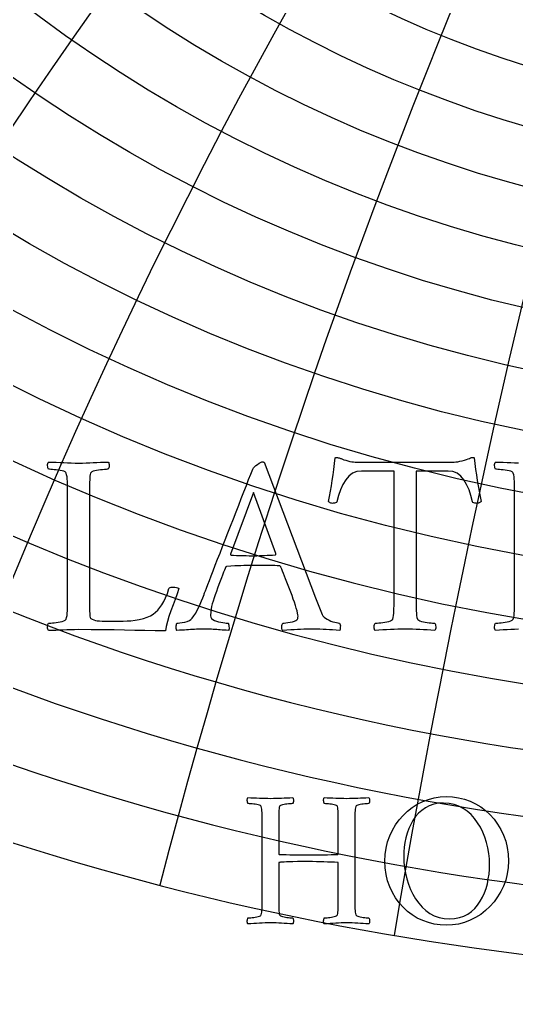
# Model space of a CAD drawing. Header units: millimetres. Extents: x -96 to 96, y -96 to 98.
# Drawn here: x -24.03 to -9.79, y -30.65 to -2.1 of the extents above; entities that cross this region are included whole.
import ezdxf

# ---------------------------------------------------------------- set-up
doc = ezdxf.new("R2010")
doc.units = ezdxf.units.MM
for name, color, linetype in [('CUT_OUTER', 1, 'Continuous'), ('ENGRAVE', 7, 'Continuous'), ('ENGRAVE_FINE', 8, 'Continuous'), ('TEXT', 5, 'Continuous')]:
    doc.layers.add(name, color=color, linetype=linetype)

msp = doc.modelspace()

# ---------------------------------------------------------------- linework, layer by layer
at = {"layer": 'CUT_OUTER'}
msp.add_arc((-0.0002, -0.0002), 95.9249, 159.960768, 87.804282, dxfattribs=at)
at = {"layer": 'ENGRAVE'}
for centre, radius in [((0, 0), 94.5), ((0, 30.4812), 41.946), ((0, 0), 61.8587), ((0, 26.228), 29.4698), ((0, 0), 40.492)]:
    msp.add_circle(centre, radius, dxfattribs=at)
for centre, radius, start, end in [((0, 37.5775), 57.6766, 104.762326, 75.237674), ((0, 50.0922), 79.5973, 179.387133, 0.612867)]:
    msp.add_arc(centre, radius, start, end, dxfattribs=at)
at = {"layer": 'ENGRAVE_FINE'}
for centre, radius in [((0, 35.8408), 54.1642), ((0, 34.2831), 50.8581), ((0, 32.8824), 47.7334), ((0, 31.6203), 44.7688), ((0, 29.4518), 39.2493), ((0, 28.5208), 36.6647), ((0, 27.6785), 34.1802), ((0, 26.9167), 31.785)]:
    msp.add_circle(centre, radius, dxfattribs=at)
for centre, radius, start, end in [((-557.4555, -76.3891), 566.0552, 4.779127, 17.401802), ((-557.4555, -76.3891), 566.0552, 4.779127, 17.401802), ((-270.0618, -76.3891), 287.3937, 9.614941, 34.898449), ((-270.0618, -76.3891), 287.3937, 9.614941, 34.898449), ((270.0618, -76.3891), 287.3937, 145.101551, 170.385059), ((270.0618, -76.3891), 287.3937, 145.101551, 170.385059), ((0, 39.5195), 61.4248, 132.219432, 47.780568), ((-170.251, -76.3891), 196.5889, 14.56643, 52.566013), ((-170.251, -76.3891), 196.5889, 14.56643, 52.566013), ((170.251, -76.3891), 196.5889, 127.433987, 165.43357), ((170.251, -76.3891), 196.5889, 127.433987, 165.43357), ((0, 41.6985), 65.4439, 147.797087, 32.202913), ((0, 44.1534), 69.7761, 159.954591, 20.045409), ((-117.1428, -76.3891), 152.919, 19.697338, 70.43411), ((-117.1428, -76.3891), 152.919, 19.697338, 70.43411), ((117.1428, -76.3891), 152.919, 109.56589, 160.302662), ((117.1428, -76.3891), 152.919, 109.56589, 160.302662), ((0, 46.9316), 74.4729, 170.269458, 9.730542), ((-82.4788, -76.3891), 128.3143, 25.078922, 88.440652), ((-82.4788, -76.3891), 128.3143, 25.078922, 88.440652), ((82.4788, -76.3891), 128.3143, 91.559348, 154.921078), ((82.4788, -76.3891), 128.3143, 91.559348, 154.921078), ((-56.7503, -76.3891), 113.5006, 30.79319, 100.876652), ((-56.7503, -76.3891), 113.5006, 30.79319, 100.876652), ((56.7503, -76.3891), 113.5006, 79.123348, 149.20681), ((56.7503, -76.3891), 113.5006, 79.123348, 149.20681), ((-35.7763, -76.3891), 104.6028, 36.936769, 111.475271), ((-35.7763, -76.3891), 104.6028, 36.936769, 111.475271), ((35.7763, -76.3891), 104.6028, 68.524729, 143.063231), ((35.7763, -76.3891), 104.6028, 68.524729, 143.063231), ((-17.332, -76.3891), 99.8108, 43.625537, 120.768969), ((-17.332, -76.3891), 99.8108, 43.625537, 120.768969), ((17.332, -76.3891), 99.8108, 59.231031, 136.374463), ((17.332, -76.3891), 99.8108, 59.231031, 136.374463), ((0, 83.1586), 125.6729, 221.240592, 318.759408)]:
    msp.add_arc(centre, radius, start, end, dxfattribs=at)
at = {"layer": 'TEXT'}
for points in [[(-22.0344, -18.7654), (-22.0344, -18.7738), (-22.0344, -18.784), (-22.0344, -18.7961), (-22.0344, -18.8101), (-22.0344, -18.8462), (-22.0344, -18.8874), (-22.0344, -18.9337), (-22.0344, -18.9852), (-22.034, -19.0381), (-22.0326, -19.0886), (-22.0302, -19.1368), (-22.027, -19.1827), (-22.0223, -19.2227), (-22.0158, -19.2535), (-22.0074, -19.2749), (-21.9972, -19.287), (-21.9578, -19.3105), (-21.9143, -19.3289), (-21.8665, -19.3422), (-21.8146, -19.3503), (-21.7529, -19.3552), (-21.6758, -19.3587), (-21.5834, -19.3608), (-21.4755, -19.3615), (-21.0657, -19.3615), (-20.9588, -19.3585), (-20.8468, -19.3494), (-20.7297, -19.3343), (-20.6074, -19.3131), (-20.4889, -19.2854), (-20.383, -19.2507), (-20.2896, -19.209), (-20.2088, -19.1603), (-20.1429, -19.1072), (-20.0793, -19.0448), (-20.0181, -18.9731), (-19.9591, -18.8921), (-19.903, -18.7989), (-19.8502, -18.6909), (-19.8006, -18.5679), (-19.7542, -18.4301), (-19.7421, -18.4105), (-19.7207, -18.3965), (-19.69, -18.3882), (-19.6499, -18.3854), (-19.5884, -18.3882), (-19.5381, -18.3965), (-19.499, -18.4105), (-19.4711, -18.4301), (-19.5244, -18.5814), (-19.58, -18.7374), (-19.638, -18.8981), (-19.6983, -19.0635), (-19.7545, -19.2251), (-19.7999, -19.3746), (-19.8346, -19.5119), (-19.8585, -19.6372), (-20.1524, -19.6363), (-20.4454, -19.6335), (-20.7374, -19.6288), (-21.0285, -19.6223), (-21.3284, -19.6158), (-21.6469, -19.6111), (-21.9841, -19.6084), (-22.3399, -19.6074), (-22.4634, -19.6081), (-22.5802, -19.6102), (-22.6906, -19.6137), (-22.7945, -19.6186), (-22.896, -19.6235), (-22.9994, -19.627), (-23.1047, -19.6291), (-23.2118, -19.6298), (-23.2246, -19.6121), (-23.2332, -19.5888), (-23.2376, -19.5599), (-23.2379, -19.5255), (-23.2348, -19.491), (-23.2295, -19.4621), (-23.2218, -19.4388), (-23.2118, -19.4211), (-23.1848, -19.4204), (-23.1484, -19.4183), (-23.1028, -19.4148), (-23.0478, -19.41), (-22.9889, -19.4032), (-22.9314, -19.3941), (-22.8753, -19.3827), (-22.8206, -19.369), (-22.7728, -19.3536), (-22.7377, -19.3373), (-22.7151, -19.3201), (-22.7051, -19.3019), (-22.6918, -19.2539), (-22.6818, -19.1994), (-22.675, -19.1384), (-22.6715, -19.0709), (-22.6699, -18.9987), (-22.6687, -18.9237), (-22.668, -18.846), (-22.6678, -18.7654), (-22.6678, -15.6581), (-22.668, -15.5773), (-22.6687, -15.4988), (-22.6699, -15.4226), (-22.6715, -15.3488), (-22.675, -15.2797), (-22.6818, -15.2175), (-22.6918, -15.1623), (-22.7051, -15.1141), (-22.7151, -15.0931), (-22.7377, -15.075), (-22.7728, -15.0596), (-22.8206, -15.047), (-22.8753, -15.0366), (-22.9314, -15.0275), (-22.9889, -15.0198), (-23.0478, -15.0135), (-23.1028, -15.0086), (-23.1484, -15.0051), (-23.1848, -15.003), (-23.2118, -15.0023), (-23.2218, -14.9846), (-23.2295, -14.9613), (-23.2348, -14.9325), (-23.2379, -14.898), (-23.2376, -14.8635), (-23.2332, -14.8347), (-23.2246, -14.8114), (-23.2118, -14.7937), (-23.1005, -14.7976), (-22.9901, -14.8021), (-22.8806, -14.807), (-22.7721, -14.8123), (-22.6645, -14.8172), (-22.5579, -14.8207), (-22.4522, -14.8228), (-22.3474, -14.8235), (-22.24, -14.8228), (-22.1341, -14.8207), (-22.0295, -14.8172), (-21.9264, -14.8123), (-21.8227, -14.807), (-21.7168, -14.8021), (-21.6085, -14.7976), (-21.4979, -14.7937), (-21.4851, -14.8114), (-21.4765, -14.8347), (-21.4721, -14.8635), (-21.4718, -14.898), (-21.4748, -14.9325), (-21.4802, -14.9613), (-21.4879, -14.9846), (-21.4979, -15.0023), (-21.5249, -15.003), (-21.5612, -15.0051), (-21.6069, -15.0086), (-21.6618, -15.0135), (-21.7205, -15.0198), (-21.7773, -15.0275), (-21.8323, -15.0366), (-21.8854, -15.047), (-21.932, -15.0596), (-21.9674, -15.075), (-21.9916, -15.0931), (-22.0046, -15.1141), (-22.0146, -15.1542), (-22.0223, -15.1998), (-22.0277, -15.251), (-22.0307, -15.3078), (-22.0323, -15.3689), (-22.0335, -15.4327), (-22.0342, -15.4993), (-22.0344, -15.5686), (-22.0344, -15.5798), (-22.0344, -15.591), (-22.0344, -15.6022), (-22.0344, -15.6134), (-22.0344, -15.6245), (-22.0344, -15.6357), (-22.0344, -15.6469), (-22.0344, -15.6581)], [(-18.7483, -18.594), (-18.7438, -18.5826), (-18.7306, -18.5484), (-18.7084, -18.4913), (-18.6775, -18.4114), (-18.639, -18.312), (-18.5946, -18.1963), (-18.544, -18.0642), (-18.4875, -17.9159), (-18.4257, -17.755), (-18.3598, -17.5852), (-18.2898, -17.4066), (-18.2155, -17.2192), (-18.1389, -17.0259), (-18.0618, -16.8298), (-17.9842, -16.631), (-17.9062, -16.4293), (-17.8287, -16.2283), (-17.7525, -16.0316), (-17.6778, -15.839), (-17.6044, -15.6506), (-17.5339, -15.4699), (-17.4675, -15.3004), (-17.4053, -15.142), (-17.3474, -14.9949), (-17.328, -14.9641), (-17.2999, -14.9315), (-17.2628, -14.8971), (-17.217, -14.8607), (-17.1697, -14.8281), (-17.1285, -14.8049), (-17.0933, -14.7909), (-17.0642, -14.7862), (-17.0574, -14.7865), (-17.0521, -14.7872), (-17.0481, -14.7883), (-17.0456, -14.79), (-17.043, -14.7921), (-17.039, -14.7946), (-17.0337, -14.7976), (-17.0269, -14.8011), (-15.5441, -18.6909), (-15.4709, -18.8828), (-15.4155, -19.0262), (-15.3778, -19.1212), (-15.3578, -19.1678), (-15.3347, -19.2074), (-15.3028, -19.2442), (-15.2621, -19.2782), (-15.2125, -19.3094), (-15.1584, -19.3371), (-15.1044, -19.3606), (-15.0504, -19.3799), (-14.9964, -19.3951), (-14.9472, -19.4065), (-14.9079, -19.4146), (-14.8783, -19.4195), (-14.8585, -19.4211), (-14.8459, -19.4423), (-14.838, -19.4686), (-14.8348, -19.5001), (-14.8362, -19.5366), (-14.8399, -19.5718), (-14.8436, -19.599), (-14.8473, -19.6184), (-14.8511, -19.6298), (-14.9563, -19.6226), (-15.056, -19.6158), (-15.1501, -19.6095), (-15.2385, -19.6037), (-15.3284, -19.5988), (-15.4267, -19.5953), (-15.5334, -19.5932), (-15.6484, -19.5925), (-15.7697, -19.5932), (-15.8803, -19.5953), (-15.9802, -19.5988), (-16.0694, -19.6037), (-16.1586, -19.6095), (-16.2585, -19.6158), (-16.3691, -19.6226), (-16.4904, -19.6298), (-16.5032, -19.6121), (-16.5118, -19.5888), (-16.5163, -19.5599), (-16.5165, -19.5255), (-16.513, -19.491), (-16.5063, -19.4621), (-16.4962, -19.4388), (-16.483, -19.4211), (-16.4448, -19.4195), (-16.3973, -19.4146), (-16.3405, -19.4065), (-16.2743, -19.3951), (-16.2091, -19.3808), (-16.1551, -19.3643), (-16.1123, -19.3455), (-16.0806, -19.3243), (-16.0675, -19.3066), (-16.0582, -19.2833), (-16.0526, -19.2544), (-16.0508, -19.2199), (-16.0538, -19.1806), (-16.0629, -19.1296), (-16.078, -19.0669), (-16.0992, -18.9927), (-16.1251, -18.91), (-16.1542, -18.8222), (-16.1865, -18.7293), (-16.2222, -18.6313), (-16.2594, -18.5314), (-16.2967, -18.4329), (-16.3339, -18.3358), (-16.3712, -18.2401), (-16.4068, -18.1492), (-16.4392, -18.0668), (-16.4683, -17.9928), (-16.4941, -17.9271), (-16.5153, -17.8733), (-16.5305, -17.8349), (-16.5396, -17.8118), (-16.5426, -17.8041), (-16.5435, -17.8032), (-16.5463, -17.8004), (-16.551, -17.7957), (-16.5575, -17.7892), (-16.5649, -17.7827), (-16.5724, -17.7781), (-16.5798, -17.7753), (-16.5873, -17.7743), (-16.6464, -17.7711), (-16.7121, -17.7687), (-16.7843, -17.7673), (-16.863, -17.7669), (-16.9436, -17.7669), (-17.0213, -17.7669), (-17.0963, -17.7669), (-17.1685, -17.7669), (-17.1871, -17.7669), (-17.2058, -17.7669), (-17.2244, -17.7669), (-17.243, -17.7669), (-17.2612, -17.7669), (-17.2784, -17.7669), (-17.2947, -17.7669), (-17.3101, -17.7669), (-17.4177, -17.7671), (-17.5169, -17.7678), (-17.6077, -17.769), (-17.6901, -17.7706), (-17.774, -17.7732), (-17.869, -17.7771), (-17.9752, -17.7825), (-18.0925, -17.7892), (-18.0967, -17.7899), (-18.1018, -17.792), (-18.1079, -17.7955), (-18.1149, -17.8004), (-18.1214, -17.8053), (-18.126, -17.8088), (-18.1288, -17.8109), (-18.1298, -17.8116), (-18.1333, -17.8209), (-18.1437, -17.8488), (-18.1612, -17.8954), (-18.1857, -17.9606), (-18.215, -18.0386), (-18.2471, -18.1236), (-18.2821, -18.2156), (-18.3198, -18.3146), (-18.3577, -18.4154), (-18.3934, -18.513), (-18.4267, -18.6073), (-18.4576, -18.6983), (-18.4882, -18.7877), (-18.5126, -18.8697), (-18.531, -18.9442), (-18.5433, -19.0113), (-18.5515, -19.0714), (-18.5573, -19.1249), (-18.5608, -19.172), (-18.562, -19.2125), (-18.5547, -19.2514), (-18.5331, -19.2861), (-18.497, -19.3166), (-18.4465, -19.3429), (-18.3883, -19.365), (-18.3291, -19.3829), (-18.269, -19.3967), (-18.208, -19.4062), (-18.1524, -19.4127), (-18.1084, -19.4174), (-18.076, -19.4202), (-18.0553, -19.4211), (-18.0483, -19.4325), (-18.0422, -19.4519), (-18.0371, -19.4791), (-18.0329, -19.5143), (-18.0306, -19.5508), (-18.031, -19.5823), (-18.0343, -19.6086), (-18.0404, -19.6298), (-18.1086, -19.6261), (-18.1717, -19.6223), (-18.2297, -19.6186), (-18.2825, -19.6149), (-18.3328, -19.6111), (-18.3831, -19.6074), (-18.4334, -19.6037), (-18.4837, -19.6), (-18.538, -19.5967), (-18.6002, -19.5944), (-18.6702, -19.593), (-18.7483, -19.5925), (-18.827, -19.593), (-18.8992, -19.5944), (-18.9648, -19.5967), (-19.024, -19.6), (-19.0799, -19.6037), (-19.1357, -19.6074), (-19.1916, -19.6111), (-19.2475, -19.6149), (-19.3071, -19.6186), (-19.3742, -19.6223), (-19.4487, -19.6261), (-19.5307, -19.6298), (-19.5372, -19.6184), (-19.5419, -19.599), (-19.5446, -19.5718), (-19.5456, -19.5366), (-19.5446, -19.5001), (-19.5419, -19.4686), (-19.5372, -19.4423), (-19.5307, -19.4211), (-19.4913, -19.419), (-19.4403, -19.4127), (-19.3777, -19.4023), (-19.3034, -19.3876), (-19.2301, -19.3683), (-19.1702, -19.3438), (-19.1239, -19.3142), (-19.091, -19.2796), (-19.0372, -19.2067), (-18.9876, -19.1296), (-18.9422, -19.0483), (-18.901, -18.9629), (-18.8621, -18.8741), (-18.8237, -18.7831), (-18.7857, -18.6897), (-18.7483, -18.594)], [(-11.5649, -14.7937), (-11.5169, -14.7914), (-11.4624, -14.7844), (-11.4014, -14.7727), (-11.3339, -14.7564), (-11.2678, -14.7383), (-11.211, -14.721), (-11.1634, -14.7047), (-11.1253, -14.6894), (-11.0978, -14.6763), (-11.075, -14.667), (-11.0568, -14.6614), (-11.0433, -14.6596), (-11.0316, -14.6605), (-11.0191, -14.6633), (-11.0056, -14.6679), (-10.9911, -14.6745), (-10.9718, -14.8407), (-10.9511, -15.0042), (-10.929, -15.1649), (-10.9054, -15.3227), (-10.8805, -15.4778), (-10.8542, -15.6301), (-10.8265, -15.7796), (-10.7974, -15.9263), (-10.8062, -15.9342), (-10.8179, -15.9431), (-10.8323, -15.9529), (-10.8495, -15.9636), (-10.8691, -15.9729), (-10.8905, -15.9785), (-10.9138, -15.9803), (-10.939, -15.9785), (-10.9762, -15.9762), (-11.006, -15.9692), (-11.0284, -15.9575), (-11.0433, -15.9412), (-11.0866, -15.7591), (-11.142, -15.5929), (-11.2096, -15.4424), (-11.2892, -15.3078), (-11.3814, -15.197), (-11.4867, -15.1178), (-11.605, -15.0703), (-11.7363, -15.0545), (-12.6603, -15.0545), (-12.6603, -18.7654), (-12.6601, -18.846), (-12.6594, -18.9237), (-12.6582, -18.9987), (-12.6566, -19.0709), (-12.6531, -19.1384), (-12.6463, -19.1994), (-12.6363, -19.2539), (-12.623, -19.3019), (-12.61, -19.3201), (-12.5858, -19.3373), (-12.5504, -19.3536), (-12.5038, -19.369), (-12.4509, -19.3827), (-12.3967, -19.3941), (-12.341, -19.4032), (-12.284, -19.41), (-12.2307, -19.4148), (-12.1862, -19.4183), (-12.1506, -19.4204), (-12.1238, -19.4211), (-12.1138, -19.4388), (-12.1061, -19.4621), (-12.1007, -19.491), (-12.0977, -19.5255), (-12.0979, -19.5599), (-12.1024, -19.5888), (-12.111, -19.6121), (-12.1238, -19.6298), (-12.2344, -19.6226), (-12.3427, -19.6158), (-12.4486, -19.6095), (-12.5522, -19.6037), (-12.6554, -19.5988), (-12.76, -19.5953), (-12.8659, -19.5932), (-12.9733, -19.5925), (-13.078, -19.5932), (-13.1838, -19.5953), (-13.2904, -19.5988), (-13.398, -19.6037), (-13.5065, -19.6095), (-13.616, -19.6158), (-13.7263, -19.6226), (-13.8376, -19.6298), (-13.8505, -19.6121), (-13.8591, -19.5888), (-13.8635, -19.5599), (-13.8637, -19.5255), (-13.8607, -19.491), (-13.8553, -19.4621), (-13.8477, -19.4388), (-13.8376, -19.4211), (-13.8106, -19.4204), (-13.7743, -19.4183), (-13.7287, -19.4148), (-13.6737, -19.41), (-13.6148, -19.4032), (-13.5573, -19.3941), (-13.5012, -19.3827), (-13.4464, -19.369), (-13.3987, -19.3536), (-13.3635, -19.3373), (-13.3409, -19.3201), (-13.3309, -19.3019), (-13.3177, -19.2539), (-13.3076, -19.1994), (-13.3009, -19.1384), (-13.2974, -19.0709), (-13.2958, -18.9987), (-13.2946, -18.9237), (-13.2939, -18.846), (-13.2937, -18.7654), (-13.2937, -15.0545), (-14.2326, -15.0545), (-14.3639, -15.0703), (-14.4822, -15.1178), (-14.5875, -15.197), (-14.6797, -15.3078), (-14.7598, -15.4424), (-14.8287, -15.5929), (-14.8865, -15.7591), (-14.933, -15.9412), (-14.9479, -15.9575), (-14.9703, -15.9692), (-15.0001, -15.9762), (-15.0374, -15.9785), (-15.0623, -15.9803), (-15.0849, -15.9785), (-15.1051, -15.9729), (-15.123, -15.9636), (-15.1387, -15.9529), (-15.1519, -15.9431), (-15.1629, -15.9342), (-15.1715, -15.9263), (-15.1426, -15.7796), (-15.1156, -15.6301), (-15.0904, -15.4778), (-15.0672, -15.3227), (-15.0453, -15.1649), (-15.0243, -15.0042), (-15.0043, -14.8407), (-14.9852, -14.6745), (-14.9656, -14.6686), (-14.9442, -14.6661), (-14.9209, -14.6668), (-14.8958, -14.6707), (-14.8711, -14.6766), (-14.8492, -14.6828), (-14.8301, -14.6896), (-14.8138, -14.6968), (-14.7768, -14.7119), (-14.7328, -14.7275), (-14.6818, -14.7436), (-14.6238, -14.7601), (-14.5644, -14.7748), (-14.5092, -14.7853), (-14.4582, -14.7916), (-14.4114, -14.7937)], [(-17.325, -15.6655), (-17.9882, -17.439), (-17.988, -17.4399), (-17.9873, -17.4427), (-17.9861, -17.4474), (-17.9845, -17.4539), (-17.9824, -17.4604), (-17.9798, -17.4651), (-17.9768, -17.4679), (-17.9733, -17.4688), (-17.899, -17.4723), (-17.8177, -17.4753), (-17.7295, -17.4779), (-17.6342, -17.48), (-17.5404, -17.4816), (-17.4563, -17.4828), (-17.3821, -17.4835), (-17.3175, -17.4837), (-17.234, -17.4832), (-17.1545, -17.4818), (-17.0793, -17.4795), (-17.0083, -17.4763), (-16.9377, -17.4725), (-16.8639, -17.4688), (-16.7869, -17.4651), (-16.7065, -17.4614), (-16.6998, -17.4602), (-16.6944, -17.4567), (-16.6904, -17.4509), (-16.6879, -17.4427), (-16.6863, -17.4346), (-16.6851, -17.4288), (-16.6844, -17.4253), (-16.6842, -17.4241)], [(-16.8388, -24.451), (-16.7583, -24.4504), (-16.6788, -24.4489), (-16.6004, -24.4463), (-16.523, -24.4426), (-16.4453, -24.4386), (-16.3658, -24.4349), (-16.2846, -24.4316), (-16.2017, -24.4286), (-16.1921, -24.4424), (-16.1856, -24.4614), (-16.1823, -24.4857), (-16.1821, -24.5152), (-16.1844, -24.5448), (-16.1884, -24.569), (-16.1942, -24.5881), (-16.2017, -24.6019), (-16.2219, -24.6024), (-16.2492, -24.604), (-16.2834, -24.6066), (-16.3246, -24.6102), (-16.3686, -24.615), (-16.4112, -24.6207), (-16.4525, -24.6275), (-16.4923, -24.6354), (-16.5272, -24.6448), (-16.5538, -24.6564), (-16.5719, -24.67), (-16.5817, -24.6857), (-16.5892, -24.7157), (-16.595, -24.75), (-16.599, -24.7884), (-16.6013, -24.831), (-16.6025, -24.8768), (-16.6034, -24.9246), (-16.6039, -24.9746), (-16.6041, -25.0266), (-16.6041, -25.035), (-16.6041, -25.0434), (-16.6041, -25.0518), (-16.6041, -25.0601), (-16.6041, -25.0685), (-16.6041, -25.0769), (-16.6041, -25.0853), (-16.6041, -25.0937), (-16.6041, -26.0493), (-16.6037, -26.052), (-16.6027, -26.0542), (-16.6009, -26.0562), (-16.5985, -26.0577), (-16.596, -26.0589), (-16.5943, -26.0598), (-16.5932, -26.0603), (-16.5929, -26.0605), (-16.4916, -26.0633), (-16.3889, -26.0661), (-16.2848, -26.0689), (-16.1793, -26.0717), (-16.0721, -26.0741), (-15.9628, -26.0759), (-15.8513, -26.0769), (-15.7378, -26.0773), (-15.6381, -26.0769), (-15.5345, -26.0759), (-15.4271, -26.0741), (-15.3159, -26.0717), (-15.2053, -26.0689), (-15.1, -26.0661), (-14.9999, -26.0633), (-14.9051, -26.0605), (-14.9047, -26.0602), (-14.9037, -26.0591), (-14.9019, -26.0574), (-14.8995, -26.0549), (-14.8971, -26.0521), (-14.8953, -26.0493), (-14.8943, -26.0465), (-14.8939, -26.0438), (-14.8939, -25.0937), (-14.8941, -25.0331), (-14.8946, -24.9742), (-14.8955, -24.9171), (-14.8967, -24.8617), (-14.8993, -24.8099), (-14.9044, -24.7632), (-14.9119, -24.7218), (-14.9219, -24.6857), (-14.9294, -24.67), (-14.9463, -24.6564), (-14.9727, -24.6448), (-15.0085, -24.6354), (-15.0493, -24.6275), (-15.0909, -24.6207), (-15.1332, -24.615), (-15.1761, -24.6102), (-15.2161, -24.6066), (-15.2495, -24.604), (-15.2762, -24.6024), (-15.2963, -24.6019), (-15.3038, -24.5881), (-15.3096, -24.569), (-15.3136, -24.5448), (-15.3159, -24.5152), (-15.3157, -24.4857), (-15.3124, -24.4614), (-15.3059, -24.4424), (-15.2963, -24.4286), (-15.213, -24.4316), (-15.1307, -24.4349), (-15.0495, -24.4386), (-14.9694, -24.4426), (-14.8899, -24.4463), (-14.8108, -24.4489), (-14.732, -24.4504), (-14.6536, -24.451), (-14.5731, -24.4504), (-14.4936, -24.4489), (-14.4152, -24.4463), (-14.3378, -24.4426), (-14.2601, -24.4386), (-14.1807, -24.4349), (-14.0994, -24.4316), (-14.0165, -24.4286), (-14.0069, -24.4424), (-14.0004, -24.4614), (-13.9971, -24.4857), (-13.9969, -24.5152), (-13.9992, -24.5448), (-14.0032, -24.569), (-14.009, -24.5881), (-14.0165, -24.6019), (-14.0366, -24.6024), (-14.0633, -24.604), (-14.0966, -24.6066), (-14.1366, -24.6102), (-14.1794, -24.615), (-14.2212, -24.6207), (-14.2619, -24.6275), (-14.3015, -24.6354), (-14.3364, -24.6448), (-14.363, -24.6564), (-14.3811, -24.67), (-14.3909, -24.6857), (-14.4009, -24.7218), (-14.4084, -24.7632), (-14.4135, -24.8099), (-14.4161, -24.8617), (-14.4173, -24.9171), (-14.4182, -24.9742), (-14.4187, -25.0331), (-14.4189, -25.0937), (-14.4189, -27.3906), (-14.4187, -27.4511), (-14.4182, -27.5094), (-14.4173, -27.5656), (-14.4161, -27.6198), (-14.4135, -27.6704), (-14.4084, -27.7162), (-14.4009, -27.757), (-14.3909, -27.793), (-14.3811, -27.8066), (-14.363, -27.8196), (-14.3364, -27.8318), (-14.3015, -27.8433), (-14.2619, -27.8536), (-14.2212, -27.8622), (-14.1794, -27.869), (-14.1366, -27.8741), (-14.0966, -27.8777), (-14.0633, -27.8803), (-14.0366, -27.8819), (-14.0165, -27.8824), (-14.009, -27.8962), (-14.0032, -27.9153), (-13.9992, -27.9395), (-13.9969, -27.9691), (-13.9971, -27.9986), (-14.0004, -28.0229), (-14.0069, -28.0419), (-14.0165, -28.0557), (-14.0994, -28.0503), (-14.1807, -28.0452), (-14.2601, -28.0405), (-14.3378, -28.0361), (-14.4152, -28.0325), (-14.4936, -28.0298), (-14.5731, -28.0283), (-14.6536, -28.0277), (-14.732, -28.0283), (-14.8108, -28.0298), (-14.8899, -28.0325), (-14.9694, -28.0361), (-15.0495, -28.0405), (-15.1307, -28.0452), (-15.213, -28.0503), (-15.2963, -28.0557), (-15.3059, -28.0419), (-15.3124, -28.0229), (-15.3157, -27.9986), (-15.3159, -27.9691), (-15.3136, -27.9395), (-15.3096, -27.9153), (-15.3038, -27.8962), (-15.2963, -27.8824), (-15.2762, -27.8819), (-15.2495, -27.8803), (-15.2161, -27.8777), (-15.1761, -27.8741), (-15.1332, -27.869), (-15.0909, -27.8622), (-15.0493, -27.8536), (-15.0085, -27.8433), (-14.9727, -27.8318), (-14.9463, -27.8196), (-14.9294, -27.8066), (-14.9219, -27.793), (-14.9119, -27.757), (-14.9044, -27.7162), (-14.8993, -27.6704), (-14.8967, -27.6198), (-14.8955, -27.5656), (-14.8946, -27.5094), (-14.8941, -27.4511), (-14.8939, -27.3906), (-14.8939, -26.3064), (-14.8943, -26.3014), (-14.8953, -26.2973), (-14.8971, -26.2944), (-14.8995, -26.2925), (-14.9019, -26.2912), (-14.9037, -26.2904), (-14.9047, -26.2898), (-14.9051, -26.2897), (-15.0017, -26.2867), (-15.1014, -26.2834), (-15.2043, -26.2797), (-15.3103, -26.2757), (-15.4177, -26.272), (-15.5247, -26.2694), (-15.6314, -26.2678), (-15.7378, -26.2673), (-15.9152, -26.2677), (-16.0675, -26.2687), (-16.1947, -26.2704), (-16.2967, -26.2729), (-16.3784, -26.2757), (-16.4448, -26.2785), (-16.4958, -26.2813), (-16.5314, -26.2841), (-16.5566, -26.2869), (-16.5761, -26.2897), (-16.5901, -26.2925), (-16.5985, -26.2952), (-16.6009, -26.2979), (-16.6027, -26.3001), (-16.6037, -26.3021), (-16.6041, -26.3036), (-16.6041, -26.3049), (-16.6041, -26.3057), (-16.6041, -26.3062), (-16.6041, -26.3064), (-16.6041, -27.3906), (-16.6041, -27.399), (-16.6041, -27.4074), (-16.6041, -27.4158), (-16.6041, -27.4242), (-16.6041, -27.4325), (-16.6041, -27.4409), (-16.6041, -27.4493), (-16.6041, -27.4577), (-16.6039, -27.5096), (-16.6034, -27.559), (-16.6025, -27.606), (-16.6013, -27.6505), (-16.599, -27.6919), (-16.595, -27.7294), (-16.5892, -27.7632), (-16.5817, -27.793), (-16.5719, -27.8066), (-16.5538, -27.8196), (-16.5272, -27.8318), (-16.4923, -27.8433), (-16.4525, -27.8536), (-16.4112, -27.8622), (-16.3686, -27.869), (-16.3246, -27.8741), (-16.2834, -27.8777), (-16.2492, -27.8803), (-16.2219, -27.8819), (-16.2017, -27.8824), (-16.1942, -27.8962), (-16.1884, -27.9153), (-16.1844, -27.9395), (-16.1821, -27.9691), (-16.1823, -27.9986), (-16.1856, -28.0229), (-16.1921, -28.0419), (-16.2017, -28.0557), (-16.2846, -28.0503), (-16.3658, -28.0452), (-16.4453, -28.0405), (-16.523, -28.0361), (-16.6004, -28.0325), (-16.6788, -28.0298), (-16.7583, -28.0283), (-16.8388, -28.0277), (-16.9174, -28.0283), (-16.9967, -28.0298), (-17.0767, -28.0325), (-17.1573, -28.0361), (-17.2387, -28.0405), (-17.3208, -28.0452), (-17.4036, -28.0503), (-17.4871, -28.0557), (-17.4967, -28.0419), (-17.5031, -28.0229), (-17.5065, -27.9986), (-17.5066, -27.9691), (-17.5044, -27.9395), (-17.5003, -27.9153), (-17.4946, -27.8962), (-17.4871, -27.8824), (-17.4668, -27.8819), (-17.4396, -27.8803), (-17.4053, -27.8777), (-17.3641, -27.8741), (-17.3199, -27.869), (-17.2768, -27.8622), (-17.2347, -27.8536), (-17.1937, -27.8433), (-17.1579, -27.8318), (-17.1315, -27.8196), (-17.1146, -27.8066), (-17.107, -27.793), (-17.0971, -27.757), (-17.0896, -27.7162), (-17.0845, -27.6704), (-17.0819, -27.6198), (-17.0807, -27.5656), (-17.0798, -27.5094), (-17.0793, -27.4511), (-17.0791, -27.3906), (-17.0791, -25.0937), (-17.0793, -25.0331), (-17.0798, -24.9742), (-17.0807, -24.9171), (-17.0819, -24.8617), (-17.0845, -24.8099), (-17.0896, -24.7632), (-17.0971, -24.7218), (-17.107, -24.6857), (-17.1146, -24.67), (-17.1315, -24.6564), (-17.1579, -24.6448), (-17.1937, -24.6354), (-17.2347, -24.6275), (-17.2768, -24.6207), (-17.3199, -24.615), (-17.3641, -24.6102), (-17.4053, -24.6066), (-17.4396, -24.604), (-17.4668, -24.6024), (-17.4871, -24.6019), (-17.4946, -24.5881), (-17.5003, -24.569), (-17.5044, -24.5448), (-17.5066, -24.5152), (-17.5065, -24.4857), (-17.5031, -24.4614), (-17.4967, -24.4424), (-17.4871, -24.4286), (-17.4036, -24.4316), (-17.3208, -24.4349), (-17.2387, -24.4386), (-17.1573, -24.4426), (-17.0767, -24.4463), (-16.9967, -24.4489), (-16.9174, -24.4504), (-16.8388, -24.451)], [(-11.7922, -24.4007), (-11.6132, -24.4091), (-11.4394, -24.4342), (-11.2709, -24.4761), (-11.1076, -24.5348), (-10.9516, -24.609), (-10.8051, -24.6976), (-10.668, -24.8004), (-10.5403, -24.9176), (-10.4238, -25.0476), (-10.3203, -25.1887), (-10.2296, -25.341), (-10.1519, -25.5044), (-10.0895, -25.6779), (-10.045, -25.86), (-10.0183, -26.0509), (-10.0094, -26.2505), (-10.0183, -26.44), (-10.045, -26.6229), (-10.0895, -26.7991), (-10.1519, -26.9687), (-10.2296, -27.1301), (-10.3203, -27.2817), (-10.4238, -27.4235), (-10.5403, -27.5555), (-10.668, -27.6757), (-10.8051, -27.7818), (-10.9516, -27.8741), (-11.1076, -27.9523), (-11.2709, -28.0146), (-11.4394, -28.0592), (-11.6132, -28.0859), (-11.7922, -28.0948), (-11.9687, -28.0864), (-12.1408, -28.0613), (-12.3083, -28.0194), (-12.4712, -27.9607), (-12.627, -27.8865), (-12.773, -27.7979), (-12.9092, -27.695), (-13.0357, -27.5779), (-13.1508, -27.4479), (-13.2529, -27.3068), (-13.3422, -27.1545), (-13.4185, -26.991), (-13.4796, -26.818), (-13.5233, -26.6369), (-13.5495, -26.4477), (-13.5582, -26.2505), (-13.5495, -26.0609), (-13.5233, -25.8775), (-13.4796, -25.7004), (-13.4185, -25.5296), (-13.3422, -25.367), (-13.2529, -25.2145), (-13.1508, -25.0722), (-13.0357, -24.94), (-12.9092, -24.8198), (-12.773, -24.7136), (-12.627, -24.6214), (-12.4712, -24.5432), (-12.3083, -24.4808), (-12.1408, -24.4363), (-11.9687, -24.4096), (-11.7922, -24.4007)], [(-11.8704, -24.5851), (-12.0185, -24.5937), (-12.1554, -24.6193), (-12.2812, -24.6621), (-12.3958, -24.722), (-12.4997, -24.7959), (-12.5935, -24.8806), (-12.6771, -24.9761), (-12.7506, -25.0825), (-12.8146, -25.1974), (-12.8694, -25.3186), (-12.9152, -25.4461), (-12.9518, -25.5799), (-12.98, -25.7168), (-13, -25.8537), (-13.0121, -25.9907), (-13.0161, -26.1276), (-13.0107, -26.2867), (-12.9944, -26.4454), (-12.9674, -26.6038), (-12.9295, -26.7619), (-12.8811, -26.9163), (-12.8226, -27.0637), (-12.754, -27.2041), (-12.6752, -27.3375), (-12.5866, -27.461), (-12.4887, -27.5716), (-12.3813, -27.6692), (-12.2644, -27.7539), (-12.1382, -27.8224), (-12.0025, -27.8713), (-11.8573, -27.9006), (-11.7028, -27.9104), (-11.5547, -27.9018), (-11.4177, -27.8762), (-11.292, -27.8334), (-11.1774, -27.7735), (-11.0733, -27.6992), (-10.979, -27.6135), (-10.8945, -27.5162), (-10.8197, -27.4074), (-10.7546, -27.2899), (-10.6989, -27.1664), (-10.6526, -27.037), (-10.6158, -26.9016), (-10.5876, -26.7635), (-10.5676, -26.6257), (-10.5555, -26.4882), (-10.5515, -26.3511), (-10.5569, -26.1922), (-10.5731, -26.034), (-10.6002, -25.8764), (-10.6381, -25.7196), (-10.6867, -25.5666), (-10.7457, -25.4206), (-10.8152, -25.2816), (-10.8952, -25.1496), (-10.985, -25.0275), (-11.0838, -24.9183), (-11.1917, -24.8221), (-11.3088, -24.7388), (-11.435, -24.6715), (-11.5707, -24.6235), (-11.7159, -24.5947), (-11.8704, -24.5851)]]:
    msp.add_lwpolyline(points, close=True, dxfattribs=at)
msp.add_lwpolyline([(-9.7262, -19.5953), (-9.8329, -19.5988), (-9.9405, -19.6037), (-10.049, -19.6095), (-10.1584, -19.6158), (-10.2688, -19.6226), (-10.3801, -19.6298), (-10.3929, -19.6121), (-10.4015, -19.5888), (-10.4059, -19.5599), (-10.4062, -19.5255), (-10.4032, -19.491), (-10.3978, -19.4621), (-10.3901, -19.4388), (-10.3801, -19.4211), (-10.3531, -19.4204), (-10.3168, -19.4183), (-10.2711, -19.4148), (-10.2162, -19.41), (-10.1572, -19.4032), (-10.0997, -19.3941), (-10.0436, -19.3827), (-9.9889, -19.369), (-9.9412, -19.3536), (-9.906, -19.3373), (-9.8834, -19.3201), (-9.8734, -19.3019), (-9.8601, -19.2539), (-9.8501, -19.1994), (-9.8433, -19.1384), (-9.8399, -19.0709), (-9.8382, -18.9987), (-9.8371, -18.9237), (-9.8364, -18.846), (-9.8361, -18.7654), (-9.8361, -15.6581), (-9.8364, -15.5773), (-9.8371, -15.4988), (-9.8382, -15.4226), (-9.8399, -15.3488), (-9.8433, -15.2797), (-9.8501, -15.2175), (-9.8601, -15.1623), (-9.8734, -15.1141), (-9.8834, -15.0931), (-9.906, -15.075), (-9.9412, -15.0596), (-9.9889, -15.047), (-10.0436, -15.0366), (-10.0997, -15.0275), (-10.1572, -15.0198), (-10.2162, -15.0135), (-10.2711, -15.0086), (-10.3168, -15.0051), (-10.3531, -15.003), (-10.3801, -15.0023), (-10.3901, -14.9846), (-10.3978, -14.9613), (-10.4032, -14.9325), (-10.4062, -14.898), (-10.4059, -14.8635), (-10.4015, -14.8347), (-10.3929, -14.8114), (-10.3801, -14.7937), (-10.2688, -14.7976), (-10.1584, -14.8021), (-10.049, -14.807), (-9.9405, -14.8123), (-9.8329, -14.8172), (-9.7262, -14.8207)], dxfattribs=at)

doc.saveas('drawing.dxf')
